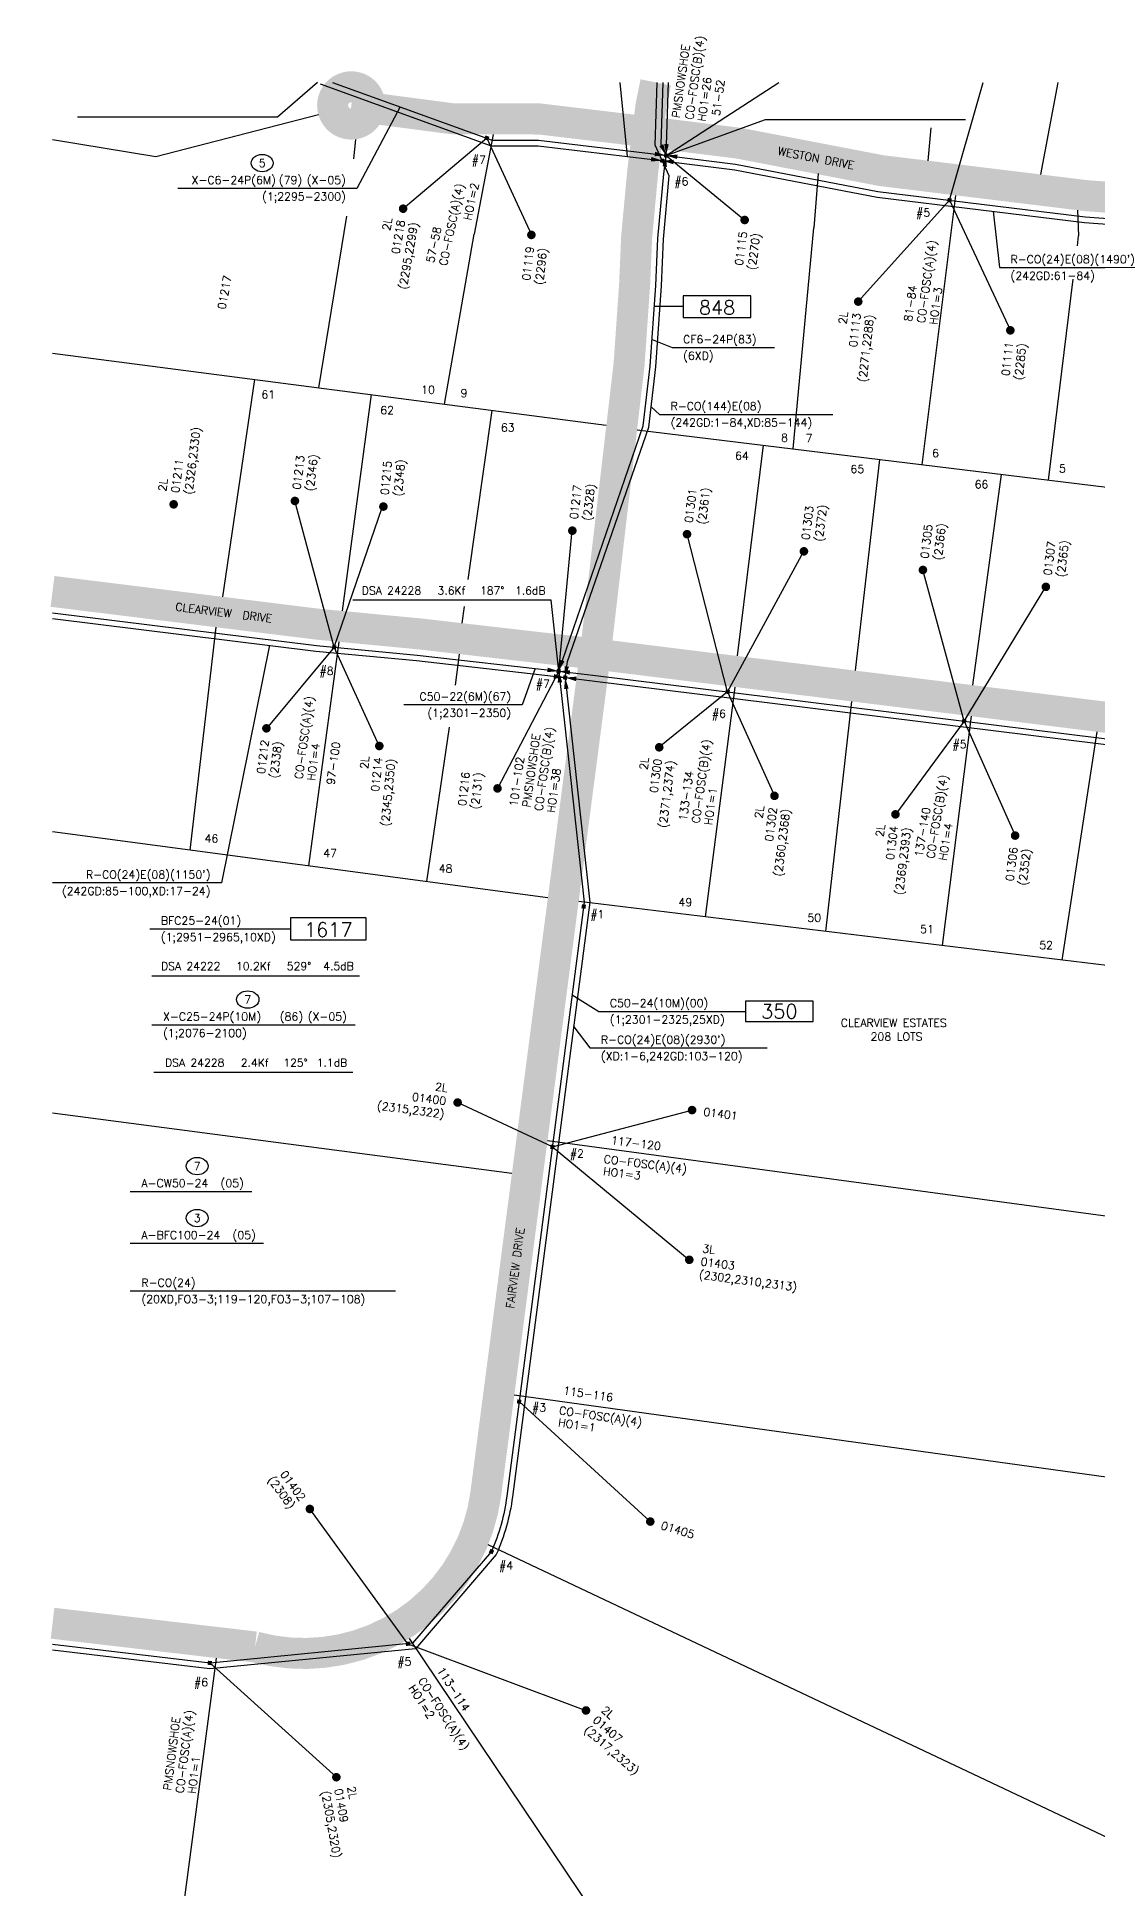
# Model space of a CAD drawing. Header units: inches. Extents: x 29 to 22121, y 36 to 12095.
# Drawn here: x 29 to 1249, y 1584 to 3715 of the extents above; entities that cross this region are included whole.
import ezdxf
from ezdxf.enums import TextEntityAlignment as Align

# ---------------------------------------------------------------- set-up
doc = ezdxf.new("R2010")
doc.units = ezdxf.units.IN
doc.header["$MEASUREMENT"] = 0
for name, color, linetype in [('CNOPP', 3, 'Continuous'), ('DSAPLNT', 92, 'Continuous'), ('ECNT', 3, 'Continuous'), ('EPLNT', 50, 'Continuous'), ('ERTE', 7, 'Continuous'), ('ETERM', 3, 'Continuous'), ('FOSCINFO', 142, 'Continuous'), ('HO', 142, 'Continuous'), ('KF24', 3, 'Continuous'), ('PCNT', 1, 'Continuous'), ('PONFOEX', 142, 'Continuous'), ('PROPERTY', 6, 'Continuous'), ('PRTE', 3, 'Continuous'), ('ROADCL', 250, 'Continuous'), ('SUBINFO', 3, 'Continuous'), ('SUBS', 7, 'Continuous'), ('TRANSTEXT', 3, 'Continuous')]:
    doc.layers.add(name, color=color, linetype=linetype)
doc.styles.add('SIMP1', font='simplex.shx', dxfattribs={"height": 102})
doc.styles.add('SIMP2', font='SIMPLEX.shx', dxfattribs={"height": 180})
doc.styles.add('SYMETEO3', font='SYMETEO.shx', dxfattribs={"height": 0.1326})
doc.linetypes.add('AERIALE', pattern='A,0.0001,["l",SYMETEO3,S=1,R=0,X=0,Y=-0.07577],-0.177,["o",SYMETEO3,S=1,R=0,X=0,Y=-0.0377],-0.177', length=0.3541)

# ---------------------------------------------------------------- blocks, each defined once
blk = doc.blocks.new('RE-WSARF')
at = {"layer": 'SUBS', "const_width": 0.045}
blk.add_lwpolyline([(0.023, 0, 1), (-0.023, 0, 1)], format="xyb", close=True, dxfattribs=at)
at = {"layer": 'CNOPP', "style": 'SIMP1', "flags": 1}
for tag, p in [('PED', (-0.123, 0.602)), ('ROUTE#', (-0.123, 0.462))]:
    blk.add_attdef(tag, p, '', height=0.085, rotation=180, dxfattribs=at)
at = {"layer": 'CNOPP', "style": 'SIMP1'}
blk.add_attdef('CUST#', (-0.123, 0.043), '', height=0.085, rotation=180, dxfattribs=at)
at = {"layer": 'ECNT', "style": 'SIMP1'}
blk.add_attdef('ECNT', (-0.123, 0.183), '', height=0.085, rotation=180, dxfattribs=at)
at = {"layer": 'PCNT', "style": 'SIMP1'}
blk.add_attdef('PCNT', (-0.123, 0.323), '', height=0.085, rotation=180, dxfattribs=at)
at = {"layer": 'SUBINFO', "style": 'SIMP1'}
blk.add_attdef('#L', (-0.123, -0.096), '', height=0.085, rotation=180, dxfattribs=at)
blk = doc.blocks.new('EDOTF')
at = {"layer": 'ETERM', "color": 3, "const_width": 0.0432}
blk.add_lwpolyline([(-0.0216, 0), (0.0216, 0)], dxfattribs=at)
blk = doc.blocks.new('ARROW')
blk.add_lwpolyline([(0, 0, 0, 0.048, 0), (0.12, 0, 0.048, 0.048, 0)], format="xyseb")
blk = doc.blocks.new('RE-WSALF')
at = {"layer": 'SUBS', "const_width": 0.045}
blk.add_lwpolyline([(-0.023, 0, 1), (0.023, 0, 1)], format="xyb", close=True, dxfattribs=at)
at = {"layer": 'CNOPP', "style": 'SIMP1'}
blk.add_attdef('CUST#', text='', height=0.085, dxfattribs=at).set_placement((-0.123, -0.043), align=Align.RIGHT)
at = {"layer": 'CNOPP', "style": 'SIMP1', "flags": 1}
for tag, p in [('ROUTE#', (-0.123, -0.462)), ('PED', (-0.123, -0.602))]:
    blk.add_attdef(tag, text='', height=0.085, dxfattribs=at).set_placement(p, align=Align.RIGHT)
at = {"layer": 'ECNT', "style": 'SIMP1'}
blk.add_attdef('ECNT', text='', height=0.085, dxfattribs=at).set_placement((-0.123, -0.183), align=Align.RIGHT)
at = {"layer": 'PCNT', "style": 'SIMP1'}
blk.add_attdef('PCNT', text='', height=0.085, dxfattribs=at).set_placement((-0.123, -0.323), align=Align.RIGHT)
at = {"layer": 'SUBINFO', "style": 'SIMP1'}
blk.add_attdef('#L', text='', height=0.085, dxfattribs=at).set_placement((-0.123, 0.096), align=Align.RIGHT)
blk = doc.blocks.new('SSID')
at = {"color": 0, "style": 'SIMP1'}
blk.add_attdef('TELCO', text='', height=0.085, dxfattribs=at).set_placement((0, 0), align=Align.MIDDLE)
at = {"color": 0, "style": 'SIMP1', "flags": 1}
blk.add_attdef('ROUTE', text='', height=0.085, dxfattribs=at).set_placement((0, 0.146), align=Align.MIDDLE_CENTER)
blk = doc.blocks.new('DSGE')
at = {"layer": 'EPLNT', "color": 3, "style": 'SIMP1'}
for tag, p in [('FACILITY', (0, 0.087)), ('COUNT', (0, -0.231)), ('EXCNT', (0, -0.087))]:
    blk.add_attdef(tag, text='', height=0.084, dxfattribs=at).set_placement(p, align=Align.MIDDLE_CENTER)
blk = doc.blocks.new('ROUTEF')
at = {"layer": 'ERTE', "style": 'SIMP2'}
blk.add_attdef('RTNO', text='', height=0.15, dxfattribs=at).set_placement((0, 0.108), align=Align.MIDDLE)
at = {"layer": 'PRTE', "style": 'SIMP1'}
blk.add_attdef('PROUTE', text='', height=0.085, dxfattribs=at).set_placement((-0.008, 0.31), align=Align.MIDDLE)
blk = doc.blocks.new('KF24')
at = {"layer": 'KF24', "color": 3, "style": 'SIMP1'}
for tag, p in [('DSA', (-1.029, 0.203)), ('CO-DSA', (-1.029, 0.06))]:
    blk.add_attdef(tag, text='', height=0.084, dxfattribs=at).set_placement(p, align=Align.CENTER)
for tag, p in [('DSAKF', (-0.149, 0.203)), ('DSARES', (0.541, 0.203)), ('DSADB', (1.281, 0.203)), ('COKF', (-0.149, 0.06)), ('CORES', (0.541, 0.06)), ('CODB', (1.281, 0.06))]:
    blk.add_attdef(tag, text='', height=0.084, dxfattribs=at).set_placement(p, align=Align.RIGHT)
blk = doc.blocks.new('DSGD')
at = {"layer": 'DSAPLNT', "color": 93, "style": 'SIMP1'}
for tag, p in [('FACILITY', (0, 0.087)), ('COUNT', (0, -0.087))]:
    blk.add_attdef(tag, text='', height=0.084, dxfattribs=at).set_placement(p, align=Align.MIDDLE_CENTER)
blk = doc.blocks.new('rtboxf')
at = {"layer": 'ERTE', "color": 7}
blk.add_lwpolyline([(-0.0875, 0), (0.0875, 0), (0.0875, 0.2), (-0.0875, 0.2)], close=True, dxfattribs=at)
blk = doc.blocks.new('DSGPONE')
at = {"layer": 'PONFOEX', "color": 143, "style": 'SIMP1'}
for tag, p in [('FACILITY', (0, 0.087)), ('COUNT', (0, -0.231)), ('EXCNT', (0, -0.087))]:
    blk.add_attdef(tag, text='', height=0.084, dxfattribs=at).set_placement(p, align=Align.MIDDLE_CENTER)
blk = doc.blocks.new('PONEdotf')
at = {"layer": 'PONFOEX', "linetype": 'Continuous', "const_width": 0.0432}
blk.add_lwpolyline([(-0.0216, 0), (0.0216, 0)], dxfattribs=at)

msp = doc.modelspace()

# ---------------------------------------------------------------- linework, layer by layer
at = {"layer": 'DSAPLNT', "color": 93, "linetype": 'Continuous'}
for points in [[(135.9, 2386.5), (275.6, 2386.5)], [(135.9, 2326.8), (289, 2326.8)]]:
    msp.add_lwpolyline(points, dxfattribs=at)
for centre in [(212.8, 2415.6), (212.8, 2355.9)]:
    msp.add_ellipse(centre, major_axis=(12.6, 0), ratio=0.792049, dxfattribs=at)
at = {"layer": 'EPLNT', "flags": 128}
for points in [[(368.5, 3662.7), (552.4, 3596.4), (605.7, 3596.2), (734.3, 3580.9), (752.4, 3578.7), (832.4, 3568.6), (996.2, 3537.1), (1234.5, 3508.1), (1375.6, 3497.7), (1529.8, 3474.3), (1643.1, 3456.4), (2236, 3396.2), (2439.3, 3280.7)], [(748.7, 3662.7), (746.3, 3591.8), (752.4, 3578.7)], [(752.4, 3578.7), (755.2, 3662.7)], [(628.8, 2985.2), (726.1, 3267.5), (734.1, 3336), (740.5, 3429.1), (742.8, 3483), (749.7, 3557.5), (752.4, 3578.7)], [(46.4, 3052.5), (350.1, 3014.8), (466, 3003.8), (628.8, 2985.2)], [(628.8, 2985.2), (668, 2980.7), (1758.1, 2845.7)]]:
    msp.add_lwpolyline(points, dxfattribs=at)
at = {"layer": 'EPLNT', "color": 3, "linetype": 'Continuous'}
for points in [[(446.3, 3634.6), (396.7, 3540.8), (190.6, 3540.8)], [(736.2, 3366.8), (759.2, 3357.6), (877, 3357.6)], [(601.7, 2988.3), (586.8, 2946.5), (450.7, 2946.5)], [(158.4, 2688.6), (320.1, 2688.6)], [(644.3, 2612.6), (674.9, 2593.7), (844, 2593.7)], [(160.8, 2578.2), (394.7, 2578.2)]]:
    msp.add_lwpolyline(points, dxfattribs=at)
at = {"layer": 'EPLNT', "flags": 128}
msp.add_lwpolyline([(628.8, 2985.2), (658.3, 2719.5), (569.1, 2035.8, -0.070449), (551.5, 1972.1), (460.7, 1866.5), (227.6, 1843.8), (46.4, 1865.1)], format="xyb", dxfattribs=at)
at = {"layer": 'EPLNT', "color": 3, "linetype": 'Continuous'}
for centre, major_axis, ratio in [((287.6, 3569.9), (12.6, 0), 0.792049), ((271, 2607.3), (12.9, 0), 0.778557)]:
    msp.add_ellipse(centre, major_axis=major_axis, ratio=ratio, dxfattribs=at)
at = {"layer": 'ERTE', "linetype": 'Continuous', "flags": 128}
for points in [[(772.2, 3392.1), (850, 3392.1), (850, 3417.3), (772.2, 3417.3)], [(320.1, 2676), (407.3, 2676), (407.3, 2701.3), (320.1, 2701.3)]]:
    msp.add_lwpolyline(points, close=True, dxfattribs=at)
msp.add_lwpolyline([(772.2, 3404.7), (738.8, 3404.7)], dxfattribs=at)
at = {"layer": 'ETERM', "linetype": 'AERIALE', "flags": 128}
for points in [[(752.4, 3578.7), (882.1, 3662.7)], [(1078.4, 3527.1), (1117.2, 3662.7)], [(546, 3598.7), (449.8, 3517.4)], [(546, 3598.7), (597.4, 3487.2)], [(752.4, 3578.7), (843, 3504.3)], [(1078.4, 3527.1), (973.5, 3410.5)], [(1078.4, 3527.1), (1148.5, 3377.4)], [(370.5, 3012.9), (325.3, 3181.1)], [(370.5, 3012.9), (425.7, 3173.6)], [(628.8, 2985.2), (644.5, 3146.9)], [(823.2, 2961.4), (776.5, 3142.8)], [(823.2, 2961.4), (911, 3123.1)], [(1095.3, 2927.8), (1047.9, 3101.7)], [(1095.3, 2927.8), (1189.4, 3082.2)], [(370.5, 3012.9), (292.5, 2919.4)], [(422.4, 2899.1), (370.5, 3012.9)], [(628.8, 2985.2), (558.4, 2850.3)], [(823.2, 2961.4), (744.5, 2897.6)], [(823.2, 2961.4), (877.1, 2841.7)], [(1095.3, 2927.8), (1016.3, 2820.4)], [(1095.3, 2927.8), (1154, 2796)], [(621.5, 2437.7), (512.5, 2488.8)], [(621.5, 2437.7), (782.2, 2480)], [(621.5, 2437.7), (779.1, 2307.8)], [(583.3, 2144.6), (734.2, 2006.6)], [(455.4, 1866), (342.5, 2021.1)], [(455.4, 1866), (660.2, 1789.2)], [(227.3, 1843.9), (373, 1712.4)]]:
    msp.add_lwpolyline(points, dxfattribs=at)
at = {"layer": 'KF24', "flags": 128}
for points in [[(351.3, 3662.7), (305.3, 3622.9), (75.2, 3622.9)], [(752.4, 3578.7), (866.8, 3620.2), (1096.9, 3620.2)], [(628.8, 2985.2), (620.1, 3066.9), (391.8, 3066.9)], [(160.8, 2634.7), (399.5, 2634.7)], [(162.8, 2523.6), (392, 2523.6)]]:
    msp.add_lwpolyline(points, dxfattribs=at)
at = {"layer": 'PONFOEX', "flags": 128}
for points in [[(354.2, 3661), (551.2, 3589.9), (605.3, 3589.7), (733.6, 3574.5), (748, 3572.7)], [(636.2, 2977.8), (638.9, 2996.5), (732.5, 3266.1), (740.5, 3335.4), (747, 3428.7), (749.3, 3482.5), (756, 3555.2), (739.8, 3590.5), (742.2, 3662.7)], [(748, 3572.7), (751.6, 3572.2), (831.3, 3562.2), (995.2, 3530.7), (1233.8, 3501.6), (1374.9, 3491.3), (1528.8, 3467.9), (1642.3, 3449.9), (2212.2, 3391.7), (2229.5, 3396.9)], [(46.4, 3045.9), (349.4, 3008.4), (465.3, 2997.4), (636.2, 2977.8)], [(636.2, 2977.8), (667.2, 2974.2), (1757.3, 2839.2), (1783.4, 2836), (2010.3, 2809.6), (1986.6, 2782.3)]]:
    msp.add_lwpolyline(points, dxfattribs=at)
at = {"layer": 'PONFOEX', "color": 143, "linetype": 'Continuous'}
for points in [[(708, 3577.5), (699.7, 3662.7)], [(1128.7, 3514.4), (1135.9, 3449.7), (1309.9, 3449.7)], [(735.2, 3289.5), (744.8, 3280.7), (944.2, 3280.7)], [(296.1, 3015), (240.9, 2741.6), (46.4, 2741.6)], [(646.1, 2575.8), (664.6, 2551.6), (868.8, 2551.6)], [(135.9, 2272), (440.9, 2272)]]:
    msp.add_lwpolyline(points, dxfattribs=at)
at = {"layer": 'PONFOEX', "flags": 128}
msp.add_lwpolyline([(636.2, 2977.8), (664.8, 2719.4), (575.6, 2035, -0.071473), (557, 1968.6), (463.9, 1860.3), (227.5, 1837.3), (46.4, 1858.6)], format="xyb", dxfattribs=at)
at = {"layer": 'PROPERTY', "flags": 128}
for points in [[(1203.1, 3662.7), (1183.3, 3556.9)], [(46.4, 3597.1), (165.1, 3577.5), (352.3, 3625.6)], [(553.6, 3602.9), (531.6, 3487.9)], [(1053.8, 3572.6), (1057.4, 3610.5)], [(395.1, 3597.2), (392.6, 3574.9)], [(927.3, 3557.8), (922.4, 3495.3)], [(1047.1, 3222.7), (1085.9, 3532.7)], [(352.7, 3311.3), (384.9, 3508.9)], [(898.5, 3240.9), (922.4, 3495.3)], [(1225.7, 3515.7), (1227.1, 3486.2)], [(497.3, 3292.4), (531.6, 3487.9)], [(1225.7, 3474.7), (1227.1, 3486.2)], [(1192.5, 3205), (1220.9, 3436.3)], [(46.4, 3351.3), (683.6, 3268.1)], [(278.8, 3321), (242.1, 3070.8)], [(413.1, 3303.4), (379.7, 3054.5)], [(551.9, 3285.3), (524.4, 3090.6)], [(719, 3262.8), (2258.5, 3074.8)], [(863.9, 3245.1), (834, 3002.7)], [(997.8, 3228.7), (969.8, 2985.9)], [(1138, 3211.6), (1105, 2969.1)], [(520.1, 3059.8), (517.4, 3040.5)], [(224.3, 2946.9), (234.7, 3035.7)], [(341.4, 2761.2), (376.4, 3018.9)], [(510.1, 2969.2), (514.8, 3004.8)], [(797.7, 2702.6), (831.8, 2966.9)], [(204.6, 2779.4), (224.3, 2946.9)], [(936.3, 2685.7), (966.2, 2950.3)], [(477.2, 2743.1), (503.1, 2920.6)], [(1070.3, 2669.4), (1103.8, 2933.3)], [(1208.2, 2652.7), (1248.3, 2915.4)], [(616.3, 2724.5), (46.4, 2800.5)], [(46.4, 2477), (575, 2407.6)], [(1463, 2330.4), (615.9, 2444.7)], [(1424.8, 2034.8), (577.7, 2152)], [(1367.5, 1592), (547.6, 1979.7)]]:
    msp.add_lwpolyline(points, dxfattribs=at)
at = {"layer": 'PROPERTY'}
for points in [[(1359.6, 1530.8), (1500.1, 2617.2), (651.8, 2720.3)], [(686.5, 1530.8), (457, 1871.9)], [(193, 1530.8), (235.1, 1849.5)]]:
    msp.add_lwpolyline(points, dxfattribs=at)
at = {"layer": 'ROADCL', "const_width": 35.7, "flags": 128}
for points in [[(740.5, 3662.7), (735.1, 3636.4), (725.5, 3560.1), (718.5, 3484.6), (716.2, 3430.5), (709.8, 3338.2), (670.9, 3004.9), (545, 2038.9, -0.455106), (279.4, 1862.3), (46.4, 1889.6)], [(390.2, 3636.2), (506.4, 3620.9), (607.2, 3620.6), (737.3, 3605.1), (836.2, 3592.7), (1000, 3561.2), (1236.8, 3532.3), (1378.3, 3522), (1533.5, 3498.4), (1646.3, 3480.6), (2057.1, 3438.9, -0.068649), (2168.3, 3402.2), (2265.2, 3354.7, 0.067788), (2337.2, 3328.2), (2499.1, 3302.5), (2850.7, 3248), (3052.8, 3225.5)]]:
    msp.add_lwpolyline(points, format="xyb", dxfattribs=at)
at = {"layer": 'ROADCL', "const_width": 35.7}
msp.add_lwpolyline([(368.7, 3636.2, 1), (411.6, 3636.2, 1)], format="xyb", close=True, dxfattribs=at)
at = {"layer": 'ROADCL', "const_width": 35.7, "flags": 128}
msp.add_lwpolyline([(46.4, 3077), (352.8, 3039.1), (468.5, 3028.1), (670.9, 3004.9), (1787.1, 2866.7), (2416.2, 2793.3)], dxfattribs=at)

# ---------------------------------------------------------------- block references
at = {"layer": 'DSAPLNT', "color": 93, "linetype": 'Continuous'}
ref = msp.add_blockref('DSGD', (135.9, 2386.5), dxfattribs=dict(at, xscale=108.3172554992398, yscale=108.3172554992398, zscale=108.3172554992398))
ref.add_attrib('FACILITY', 'A-CW50-24', (148.7, 2391.4), dxfattribs={"color": 93, "height": 9.21, "style": 'SIMP1'})
ref.add_attrib('SEQUENCE', '7', dxfattribs={"color": 93, "height": 9.21, "style": 'SIMP1'}).set_placement((212.8, 2415.6), align=Align.MIDDLE_CENTER)
ref.add_attrib('Y-P', '(05)', (239.7, 2391.4), dxfattribs={"color": 93, "height": 9.21, "style": 'SIMP1'})
ref = msp.add_blockref('DSGD', (135.9, 2326.8), dxfattribs=dict(at, xscale=108.3172554992398, yscale=108.3172554992398, zscale=108.3172554992398))
ref.add_attrib('FACILITY', 'A-BFC100-24', (148.7, 2331.7), dxfattribs={"color": 93, "height": 9.207, "style": 'SIMP1'})
ref.add_attrib('SEQUENCE', '3', dxfattribs={"color": 93, "height": 9.21, "style": 'SIMP1'}).set_placement((212.8, 2355.9), align=Align.MIDDLE_CENTER)
ref.add_attrib('Y-P', '(05)', (253.5, 2331.7), dxfattribs={"color": 93, "height": 9.21, "style": 'SIMP1'})
at = {"layer": 'EPLNT'}
for p, xscale, yscale, zscale, rotation in [((752.4, 3578.7), 108.3172554992389, 108.3172554992389, 108.3172554992389, 172.815735457908), ((752.4, 3578.7), 108.3172554992368, 108.3172554992368, 108.3172554992368, 114.7638280096687), ((752.4, 3578.7), 108.3172554992366, 108.3172554992366, 108.3172554992366, 262.8382825538516), ((752.4, 3578.7), 108.3172554992392, 108.3172554992392, 108.3172554992392, 352.8157192373507), ((752.4, 3578.7), 108.3172554992363, 108.3172554992363, 108.3172554992363, 88.09593915009114), ((628.8, 2985.2), 108.3172554992394, 108.3172554992394, 108.3172554992394, 173.4607404912828), ((628.8, 2985.2), 108.3172554992425, 108.3172554992425, 108.3172554992425, 70.93388804305431), ((628.8, 2985.2), 108.3172554992403, 108.3172554992403, 108.3172554992403, 353.4607403588815), ((628.8, 2985.2), 108.317255499244, 108.317255499244, 108.317255499244, 276.3233574837163)]:
    msp.add_blockref('ARROW', p, dxfattribs=dict(at, xscale=xscale, yscale=yscale, zscale=zscale, rotation=rotation))
at = {"layer": 'EPLNT', "color": 3, "linetype": 'Continuous'}
ref = msp.add_blockref('DSGE', (396.7, 3540.8), dxfattribs=dict(at, xscale=108.3172554992398, yscale=108.3172554992398, zscale=108.3172554992398))
ref.add_attrib('FACILITY', 'X-C6-24P(6M)', dxfattribs={"color": 3, "linetype": 'Continuous', "height": 9.207, "style": 'SIMP1'}).set_placement((303.5, 3545.7), align=Align.RIGHT)
ref.add_attrib('EXCNT', '(1;2295-2300)', dxfattribs={"color": 3, "linetype": 'Continuous', "height": 9.207, "style": 'SIMP1'}).set_placement((383.9, 3526.8), align=Align.RIGHT)
ref.add_attrib('SEQUENCE', '5', dxfattribs={"color": 3, "linetype": 'Continuous', "height": 9.21, "style": 'SIMP1'}).set_placement((287.6, 3569.9), align=Align.MIDDLE_CENTER)
ref.add_attrib('Y-P', '(79)', dxfattribs={"color": 3, "linetype": 'Continuous', "height": 9.21, "style": 'SIMP1'}).set_placement((333.7, 3545.7), align=Align.RIGHT)
ref.add_attrib('Y-R', '(X-05)', dxfattribs={"color": 3, "linetype": 'Continuous', "height": 9.21, "style": 'SIMP1'}).set_placement((383.9, 3545.7), align=Align.RIGHT)
ref = msp.add_blockref('DSGE', (759.2, 3357.6), dxfattribs=dict(at, xscale=108.3172554992398, yscale=108.3172554992398, zscale=108.3172554992398))
ref.add_attrib('FACILITY', 'CF6-24P(83)', (772, 3362.5), dxfattribs={"color": 3, "height": 9.207, "style": 'SIMP1'})
ref.add_attrib('EXCNT', '(6XD)', (772, 3343.6), dxfattribs={"color": 3, "height": 9.21, "style": 'SIMP1'})
ref = msp.add_blockref('DSGE', (586.8, 2946.5), dxfattribs=dict(at, xscale=108.3172554992398, yscale=108.3172554992398, zscale=108.3172554992398))
ref.add_attrib('FACILITY', 'C50-22(6M)(67)', dxfattribs={"color": 3, "height": 9.207, "style": 'SIMP1'}).set_placement((574, 2951.4), align=Align.RIGHT)
ref.add_attrib('EXCNT', '(1;2301-2350)', dxfattribs={"color": 3, "height": 9.207, "style": 'SIMP1'}).set_placement((574, 2932.5), align=Align.RIGHT)
ref = msp.add_blockref('DSGE', (158.4, 2688.6), dxfattribs=dict(at, xscale=108.3172554992398, yscale=108.3172554992398, zscale=108.3172554992398))
ref.add_attrib('FACILITY', 'BFC25-24(01)', (171.1, 2693.5), dxfattribs={"color": 3, "height": 9.207, "style": 'SIMP1'})
ref.add_attrib('EXCNT', '(1;2951-2965,10XD)', (171.1, 2674.6), dxfattribs={"color": 3, "height": 9.207, "style": 'SIMP1'})
ref = msp.add_blockref('DSGE', (160.8, 2578.2), dxfattribs=dict(at, xscale=108.3172554992398, yscale=108.3172554992398, zscale=108.3172554992398))
ref.add_attrib('FACILITY', 'X-C25-24P(10M)', (173.6, 2583.1), dxfattribs={"color": 3, "height": 9.207, "style": 'SIMP1'})
ref.add_attrib('EXCNT', '(1;2076-2100)', (173.6, 2564.2), dxfattribs={"color": 3, "height": 9.207, "style": 'SIMP1'})
ref.add_attrib('SEQUENCE', '7', dxfattribs={"color": 3, "height": 9.21, "style": 'SIMP1'}).set_placement((271, 2607.3), align=Align.MIDDLE_CENTER)
ref.add_attrib('Y-P', '(86)', (307.9, 2583.1), dxfattribs={"color": 3, "height": 9.21, "style": 'SIMP1'})
ref.add_attrib('Y-R', '(X-05)', (340.1, 2583.1), dxfattribs={"color": 3, "height": 9.21, "style": 'SIMP1'})
ref = msp.add_blockref('DSGE', (674.9, 2593.7), dxfattribs=dict(at, xscale=108.3172554992398, yscale=108.3172554992398, zscale=108.3172554992398))
ref.add_attrib('FACILITY', 'C50-24(10M)(00)', (687.7, 2598.6), dxfattribs={"color": 3, "linetype": 'Continuous', "height": 9.207, "style": 'SIMP1'})
ref.add_attrib('EXCNT', '(1;2301-2325,25XD)', (687.7, 2579.7), dxfattribs={"color": 3, "linetype": 'Continuous', "height": 9.207, "style": 'SIMP1'})
at = {"layer": 'ERTE', "linetype": 'Continuous', "xscale": 108.3172554992398, "yscale": 108.3172554992398, "zscale": 108.3172554992398}
for p, values in [((811.1, 3392.1), {'RTNO': '848'}), ((363.7, 2676), {'RTNO': '1617'}), ((882.7, 2582), {'RTNO': '350'})]:
    msp.add_blockref('ROUTEF', p, dxfattribs=at).add_auto_attribs(values)
at = {"layer": 'ERTE', "linetype": 'Continuous', "xscale": 442.8264268939508, "yscale": 117.3444155686402, "zscale": 442.8264268939508}
msp.add_blockref('rtboxf', (882.7, 2582), dxfattribs=at)
at = {"layer": 'ETERM'}
for p, xscale, yscale, zscale, rotation in [((546, 3598.7), 108.3172554992404, 108.3172554992404, 108.3172554992404, 340.1713455928017), ((752.4, 3578.7), 108.3172554992398, 108.3172554992398, 108.3172554992398, 352.8157210567155), ((1078.4, 3527.1), 108.3172554992405, 108.3172554992405, 108.3172554992405, 353.0502702490618), ((370.5, 3012.9), 108.3172554992392, 108.3172554992392, 108.3172554992392, 354.5638861747764), ((628.8, 2985.2), 108.3172554992404, 108.3172554992404, 108.3172554992404, 353.4607388206132), ((823.2, 2961.4), 108.3172554992399, 108.3172554992399, 108.3172554992399, 352.9422837344252), ((1095.3, 2927.8), 108.3172554992403, 108.3172554992403, 108.3172554992403, 352.9422837357862), ((657.6, 2714.3), 108.3172554992396, 108.3172554992396, 108.3172554992396, 262.5727122500294), ((621.5, 2437.7), 108.3172554992391, 108.3172554992391, 108.3172554992391, 262.5727122491283), ((583.3, 2144.6), 108.3172554992409, 108.3172554992409, 108.3172554992409, 262.5727122491642), ((551.5, 1972.1), 108.3172554992432, 108.3172554992432, 108.3172554992432, 245.2734897803396), ((455.4, 1866), 108.3172554992406, 108.3172554992406, 108.3172554992406, 5.55740668066217), ((227.3, 1843.9), 108.3172554992394, 108.3172554992394, 108.3172554992394, 173.307388321272)]:
    msp.add_blockref('EDOTF', p, dxfattribs=dict(at, xscale=xscale, yscale=yscale, zscale=zscale, rotation=rotation))
at = {"layer": 'ETERM', "xscale": 108.3172554992398, "yscale": 108.3172554992398, "zscale": 108.3172554992398}
for p, values in [((536.9, 3572.9), {'TELCO': '#7'}), ((770, 3548.2), {'TELCO': '#6'}), ((1048.2, 3512.2), {'TELCO': '#5'}), ((361.7, 2984.9), {'TELCO': '#8'}), ((610.6, 2969.9), {'TELCO': '#7'}), ((813.2, 2935.6), {'TELCO': '#6'}), ((1090.1, 2900.5), {'TELCO': '#5'}), ((673.3, 2704.8), {'TELCO': '#1'}), ((649.8, 2429.4), {'TELCO': '#2'}), ((606.2, 2137.3), {'TELCO': '#3'}), ((568.3, 1955.3), {'TELCO': '#4'}), ((451.3, 1844.8), {'TELCO': '#5'}), ((217.3, 1821.1), {'TELCO': '#6'})]:
    msp.add_blockref('SSID', p, dxfattribs=at).add_auto_attribs(values)
at = {"layer": 'KF24'}
ref = msp.add_blockref('KF24', (506, 3066.9), dxfattribs=dict(at, xscale=108.3172554992398, yscale=108.3172554992398, zscale=108.3172554992398))
ref.add_attrib('CODB', '1.6dB', dxfattribs={"color": 3, "height": 9.1, "style": 'SIMP1'}).set_placement((613.6, 3073.4), align=Align.RIGHT)
ref.add_attrib('CORES', '187%%127', dxfattribs={"color": 3, "height": 9.1, "style": 'SIMP1'}).set_placement((566.4, 3073.4), align=Align.RIGHT)
ref.add_attrib('CO-DSA', 'DSA 24228', dxfattribs={"color": 3, "height": 9.1, "style": 'SIMP1'}).set_placement((436.4, 3073.4), align=Align.CENTER)
ref.add_attrib('COKF', '3.6Kf', dxfattribs={"color": 3, "height": 9.1, "style": 'SIMP1'}).set_placement((521.8, 3073.4), align=Align.RIGHT)
ref = msp.add_blockref('KF24', (280.2, 2634.7), dxfattribs=dict(at, xscale=108.3172554992398, yscale=108.3172554992398, zscale=108.3172554992398))
ref.add_attrib('CODB', '4.5dB', dxfattribs={"color": 3, "height": 9.1, "style": 'SIMP1'}).set_placement((393, 2641.2), align=Align.RIGHT)
ref.add_attrib('CORES', '529%%127', dxfattribs={"color": 3, "height": 9.1, "style": 'SIMP1'}).set_placement((344.1, 2641.2), align=Align.RIGHT)
ref.add_attrib('CO-DSA', 'DSA 24222', dxfattribs={"color": 3, "height": 9.1, "style": 'SIMP1'}).set_placement((205.4, 2641.2), align=Align.CENTER)
ref.add_attrib('COKF', '10.2Kf', dxfattribs={"color": 3, "height": 9.1, "style": 'SIMP1'}).set_placement((297.7, 2641.2), align=Align.RIGHT)
ref = msp.add_blockref('KF24', (278.7, 2523.6), dxfattribs=dict(at, xscale=108.3172554992398, yscale=108.3172554992398, zscale=108.3172554992398))
ref.add_attrib('CODB', '1.1dB', dxfattribs={"color": 3, "height": 9.1, "style": 'SIMP1'}).set_placement((385.5, 2530.1), align=Align.RIGHT)
ref.add_attrib('CORES', '125%%127', dxfattribs={"color": 3, "height": 9.1, "style": 'SIMP1'}).set_placement((340, 2530.1), align=Align.RIGHT)
ref.add_attrib('CO-DSA', 'DSA 24228', dxfattribs={"color": 3, "height": 9.1, "style": 'SIMP1'}).set_placement((210, 2530.1), align=Align.CENTER)
ref.add_attrib('COKF', '2.4Kf', dxfattribs={"color": 3, "height": 9.1, "style": 'SIMP1'}).set_placement((295.4, 2530.1), align=Align.RIGHT)
at = {"layer": 'PONFOEX'}
for name, p, xscale, yscale, zscale, rotation in [('ARROW', (748, 3572.7), 108.3172554992399, 108.3172554992399, 108.3172554992399, 172.8157339172184), ('PONEdotf', (748, 3572.7), 108.3172554992394, 108.3172554992394, 108.3172554992394, 172.2159787588264), ('ARROW', (748, 3572.7), 108.3172554992387, 108.3172554992387, 108.3172554992387, 352.8157338999013), ('ARROW', (636.2, 2977.8), 108.3172554992436, 108.3172554992436, 108.3172554992436, 81.66294607841765), ('ARROW', (636.2, 2977.8), 108.3172554992399, 108.3172554992399, 108.3172554992399, 173.4607400717048), ('ARROW', (636.2, 2977.8), 108.3172554992353, 108.3172554992353, 108.3172554992353, 276.3233587808812), ('ARROW', (636.2, 2977.8), 108.3172554992401, 108.3172554992401, 108.3172554992401, 353.4607361039579)]:
    msp.add_blockref(name, p, dxfattribs=dict(at, xscale=xscale, yscale=yscale, zscale=zscale, rotation=rotation))
at = {"layer": 'PONFOEX', "color": 143, "linetype": 'Continuous'}
ref = msp.add_blockref('DSGPONE', (1135.9, 3449.7), dxfattribs=dict(at, xscale=108.3172554992398, yscale=108.3172554992398, zscale=108.3172554992398))
ref.add_attrib('FACILITY', "R-CO(24)E(08)(1490')", (1148.7, 3454.6), dxfattribs={"color": 143, "height": 9.207, "style": 'SIMP1'})
ref.add_attrib('EXCNT', '(242GD:61-84)', (1148.7, 3435.7), dxfattribs={"color": 143, "height": 9.207, "style": 'SIMP1'})
ref = msp.add_blockref('DSGPONE', (744.8, 3280.7), dxfattribs=dict(at, xscale=108.3172554992398, yscale=108.3172554992398, zscale=108.3172554992398))
ref.add_attrib('FACILITY', 'R-CO(144)E(08)', (757.6, 3285.6), dxfattribs={"color": 143, "height": 9.207, "style": 'SIMP1'})
ref.add_attrib('EXCNT', '(242GD:1-84,XD:85-144)', (757.6, 3266.7), dxfattribs={"color": 143, "height": 9.207, "style": 'SIMP1'})
at = {"layer": 'PONFOEX', "linetype": 'Continuous', "xscale": 108.3172554992398, "yscale": 108.3172554992398, "zscale": 108.3172554992398, "rotation": 173.4607388176143}
msp.add_blockref('PONEdotf', (636.2, 2977.8), dxfattribs=at)
at = {"layer": 'PONFOEX', "color": 143, "linetype": 'Continuous'}
ref = msp.add_blockref('DSGPONE', (240.9, 2741.6), dxfattribs=dict(at, xscale=108.3172554992398, yscale=108.3172554992398, zscale=108.3172554992398))
ref.add_attrib('FACILITY', "R-CO(24)E(08)(1150')", dxfattribs={"color": 143, "linetype": 'Continuous', "height": 9.207, "style": 'SIMP1'}).set_placement((228.1, 2746.5), align=Align.RIGHT)
ref.add_attrib('EXCNT', '(242GD:85-100,XD:17-24)', dxfattribs={"color": 143, "linetype": 'Continuous', "height": 9.207, "style": 'SIMP1'}).set_placement((228.1, 2727.6), align=Align.RIGHT)
ref = msp.add_blockref('DSGPONE', (664.6, 2551.6), dxfattribs=dict(at, xscale=108.3172554992398, yscale=108.3172554992398, zscale=108.3172554992398))
ref.add_attrib('FACILITY', "R-CO(24)E(08)(2930')", (677.4, 2556.5), dxfattribs={"color": 143, "linetype": 'Continuous', "height": 9.207, "style": 'SIMP1'})
ref.add_attrib('EXCNT', '(XD:1-6,242GD:103-120)', (677.4, 2537.6), dxfattribs={"color": 143, "linetype": 'Continuous', "height": 9.207, "style": 'SIMP1'})
ref = msp.add_blockref('DSGPONE', (135.9, 2272), dxfattribs=dict(at, xscale=108.3172554992398, yscale=108.3172554992398, zscale=108.3172554992398))
ref.add_attrib('FACILITY', 'R-CO(24)', (148.7, 2276.9), dxfattribs={"color": 143, "linetype": 'Continuous', "height": 9.21, "style": 'SIMP1'})
ref.add_attrib('EXCNT', '(20XD,FO3-3;119-120,FO3-3;107-108)', (148.7, 2258), dxfattribs={"color": 143, "linetype": 'Continuous', "height": 9.207, "style": 'SIMP1'})
at = {"layer": 'SUBS'}
for name, p, xscale, yscale, zscale, rotation, values in [('RE-WSALF', (449.8, 3517.4), 108.3172554992357, 108.3172554992357, 108.3172554992357, 80.1262304254671, {'CUST#': '01218', 'ECNT': '(2295,2299)', '#L': '2L'}), ('RE-WSALF', (842.8, 3504.4), 108.3172554992357, 108.3172554992357, 108.3172554992357, 82.56254116379519, {'CUST#': '01115', 'ECNT': '(2270)'}), ('RE-WSALF', (597.4, 3487.2), 108.3172554992432, 108.3172554992432, 108.3172554992432, 83.23281953323134, {'CUST#': '01119', 'ECNT': '(2296)'}), ('RE-WSALF', (973.5, 3410.5), 108.3172554992363, 108.3172554992363, 108.3172554992363, 83.34014596556403, {'CUST#': '01113', 'ECNT': '(2271,2288)', '#L': '2L'}), ('RE-WSALF', (1148.5, 3377.4), 108.3172554992357, 108.3172554992357, 108.3172554992357, 83.84835288697961, {'CUST#': '01111', 'ECNT': '(2285)'}), ('RE-WSARF', (185.8, 3177.2), 108.3172554992369, 108.3172554992369, 108.3172554992369, 262.9413942608981, {'CUST#': '01211', 'ECNT': '(2326,2330)', '#L': '2L'}), ('RE-WSARF', (325.3, 3181.1), 108.317255499236, 108.317255499236, 108.317255499236, 262.9413942609023, {'CUST#': '01213', 'ECNT': '(2346)'}), ('RE-WSARF', (427.1, 3174.6), 108.3172554992448, 108.3172554992448, 108.3172554992448, 264.5638861688407, {'CUST#': '01215', 'ECNT': '(2348)'}), ('RE-WSARF', (644.5, 3146.9), 108.3172554992366, 108.3172554992366, 108.3172554992366, 263.4607388181967, {'CUST#': '01217', 'ECNT': '(2328)'}), ('RE-WSARF', (776.5, 3142.8), 108.3172554992365, 108.3172554992365, 108.3172554992365, 262.9422837342303, {'CUST#': '01301', 'ECNT': '(2361)'}), ('RE-WSARF', (911, 3123.1), 108.317255499238, 108.317255499238, 108.317255499238, 262.9422837342241, {'CUST#': '01303', 'ECNT': '(2372)'}), ('RE-WSARF', (1047.9, 3101.7), 108.3172554992423, 108.3172554992423, 108.3172554992423, 262.942283734251, {'CUST#': '01305', 'ECNT': '(2366)'}), ('RE-WSARF', (1189.4, 3082.2), 108.3172554992412, 108.3172554992412, 108.3172554992412, 262.9422837342104, {'CUST#': '01307', 'ECNT': '(2365)'}), ('RE-WSALF', (292.5, 2919.4), 108.3172554992431, 108.3172554992431, 108.3172554992431, 82.9413942609622, {'CUST#': '01212', 'ECNT': '(2338)'}), ('RE-WSALF', (422.4, 2899.1), 108.3172554992377, 108.3172554992377, 108.3172554992377, 84.5638861689395, {'CUST#': '01214', 'ECNT': '(2345,2350)', '#L': '2L'}), ('RE-WSALF', (744.5, 2897.6), 108.3172554992353, 108.3172554992353, 108.3172554992353, 82.9422837342807, {'CUST#': '01300', 'ECNT': '(2371,2374)', '#L': '2L'}), ('RE-WSALF', (877.1, 2841.7), 108.317255499238, 108.317255499238, 108.317255499238, 82.94228373422418, {'CUST#': '01302', 'ECNT': '(2360,2368)', '#L': '2L'}), ('RE-WSALF', (1016.3, 2820.4), 108.3172554992351, 108.3172554992351, 108.3172554992351, 82.94228373423657, {'CUST#': '01304', 'ECNT': '(2369,2393)', '#L': '2L'}), ('RE-WSALF', (1154, 2796), 108.3172554992448, 108.3172554992448, 108.3172554992448, 82.94228373428551, {'CUST#': '01306', 'ECNT': '(2352)'}), ('RE-WSALF', (512.5, 2488.8), 108.317255499239, 108.317255499239, 108.317255499239, 352.5727122484948, {'CUST#': '01400', 'ECNT': '(2315,2322)', '#L': '2L'}), ('RE-WSARF', (782.3, 2480.1), 108.3172554992397, 108.3172554992397, 108.3172554992397, 172.5727122486743, {'CUST#': '01401'}), ('RE-WSARF', (779.1, 2307.8), 108.3172554992397, 108.3172554992397, 108.3172554992397, 172.5727122486743, {'CUST#': '01403', 'ECNT': '(2302,2310,2313)', '#L': '3L'}), ('RE-WSALF', (342.5, 2021.1), 108.317255499241, 108.317255499241, 108.317255499241, 305.9224539967845, {'CUST#': '01402', 'ECNT': '(2308)'}), ('RE-WSARF', (660.2, 1789.2), 108.3172554992389, 108.3172554992389, 108.3172554992389, 139.051611873676, {'CUST#': '01407', 'ECNT': '(2317,2323)', '#L': '2L'}), ('RE-WSARF', (373, 1712.4), 108.3172554992404, 108.3172554992404, 108.3172554992404, 100.0771840997759, {'CUST#': '01409', 'ECNT': '(2305,2320)', '#L': '2L'})]:
    msp.add_blockref(name, p, dxfattribs=dict(at, xscale=xscale, yscale=yscale, zscale=zscale, rotation=rotation)).add_auto_attribs(values)
ref = msp.add_blockref('RE-WSALF', (558.4, 2850.3), dxfattribs=dict(at, xscale=108.31725549924, yscale=108.31725549924, zscale=108.31725549924, rotation=83.46073881813253))
ref.add_attrib('CUST#', '01216', dxfattribs={"layer": 'CNOPP', "height": 9.21, "rotation": 83.4607, "style": 'SIMP1'}).set_placement((526.6, 2868.7), align=Align.RIGHT)
ref.add_attrib('ECNT', '(2131)', dxfattribs={"layer": 'ECNT', "height": 9.21, "rotation": 83.4607, "style": 'SIMP1'}).set_placement((541.5, 2868.1), align=Align.RIGHT)
at = {"layer": 'SUBS', "color": 13, "xscale": 108.3172554991504, "yscale": 108.3172554991504, "zscale": 108.3172554991504, "rotation": 163.2341488712688}
msp.add_blockref('RE-WSARF', (734.2, 2006.6), dxfattribs=at).add_auto_attribs({'CUST#': '01405'})

# ---------------------------------------------------------------- texts
at = {"layer": 'ETERM', "color": 3, "linetype": 'Continuous', "style": 'SIMP1'}
for s, p in [('CLEARVIEW ESTATES', (953.4, 2575.9)), ('     208 LOTS', (953.4, 2560.1))]:
    msp.add_text(s, height=9.207, dxfattribs=at).set_placement(p)
at = {"layer": 'FOSCINFO', "style": 'SIMP1'}
for s, height, rotation, p in [('CO-FOSC(B)(4)', 9.207, 82.1004, (783.5, 3619.3)), ('PMSNOWSHOE', 9.21, 82.1004, (768.1, 3621.3)), ('51-52', 9.21, 82.1004, (814.1, 3623.7)), ('CO-FOSC(A)(4)', 9.207, 78.0602, (500.1, 3451)), ('57-58', 9.21, 78.0602, (485.3, 3454.5)), ('CO-FOSC(A)(4)', 9.207, 82.1004, (1050.1, 3385.2)), ('81-84', 9.21, 82.1004, (1035.2, 3387)), ('CO-FOSC(A)(4)', 9.207, 82.1366, (333.9, 2860.4)), ('97-100', 9.21, 82.1366, (370.7, 2854)), ('PMSNOWSHOE', 9.21, 82.1366, (596, 2828)), ('CO-FOSC(B)(4)', 9.207, 82.1366, (610.1, 2823.8)), ('CO-FOSC(B)(4)', 9.207, 82.1366, (790.9, 2809.5)), ('101-102', 9.21, 82.1366, (581.2, 2828.9)), ('133-134', 9.21, 82.1366, (776.1, 2812.5)), ('CO-FOSC(B)(4)', 9.207, 80.6694, (1060.9, 2769)), ('137-140', 9.21, 80.6694, (1047.4, 2770.8)), ('117-120', 9.21, 352.8641, (688.6, 2441)), ('CO-FOSC(A)(4)', 9.207, 352.8641, (680.2, 2419.4)), ('115-116', 9.21, 351.5536, (633.6, 2153.1)), ('CO-FOSC(A)(4)', 9.207, 351.5536, (628.8, 2130.2)), ('113-114', 9.21, 302.7411, (488.3, 1835.6)), ('CO-FOSC(A)(4)', 9.207, 302.7411, (466.6, 1823.6)), ('PMSNOWSHOE', 9.21, 82.9553, (182.9, 1696.7)), ('CO-FOSC(A)(4)', 9.207, 82.9553, (197.2, 1693.5))]:
    msp.add_text(s, height=height, rotation=rotation, dxfattribs=at).set_placement(p)
at = {"layer": 'HO', "style": 'SIMP1'}
for s, rotation, p in [('HO1=26', 82.1004, (797.7, 3617.3)), ('HO1=2', 78.0602, (528.1, 3503.5)), ('HO1=3', 82.1004, (1064.3, 3383.3)), ('HO1=4', 82.1366, (348.2, 2858.5)), ('HO1=38', 82.1366, (624.3, 2821.8)), ('HO1=1', 82.1366, (805.2, 2807.5)), ('HO1=4', 80.6694, (1075.1, 2766.7)), ('HO1=3', 352.8641, (679.5, 2405.4)), ('HO1=1', 351.5536, (627.7, 2116.3)), ('HO1=2', 302.7411, (455.5, 1815.2)), ('HO1=1', 82.9553, (211.1, 1692.8))]:
    msp.add_text(s, height=9.21, rotation=rotation, dxfattribs=at).set_placement(p)
at = {"layer": 'PROPERTY', "style": 'SIMP1'}
for s, p in [('61', (294.6, 3303.6)), ('10', (478.5, 3309)), ('9', (519.9, 3305.2)), ('62', (431.4, 3285.5)), ('63', (570.2, 3265.5)), ('8', (888.6, 3253.8)), ('7', (916.9, 3253.3)), ('6', (1062.5, 3236.2)), ('64', (839.6, 3233.1)), ('65', (972.4, 3217.8)), ('5', (1208.4, 3218.4)), ('66', (1115.3, 3200.2)), ('46', (229.3, 2792.6)), ('47', (365.8, 2775.6)), ('48', (498.7, 2758)), ('49', (774.5, 2719.3)), ('50', (922.9, 2701.4)), ('51', (1052.6, 2688.4)), ('52', (1189.7, 2669.9))]:
    msp.add_text(s, height=9.21, dxfattribs=at).set_placement(p, align=Align.MIDDLE)
at = {"layer": 'SUBS', "color": 3, "style": 'SIMP1'}
msp.add_text('01217', height=9.21, rotation=79.7788, dxfattribs=at).set_placement((245.3, 3400.9))
at = {"layer": 'TRANSTEXT', "style": 'SIMP1'}
for s, rotation, p in [('WESTON DRIVE', 349.1205, (925, 3575.6)), ('CLEARVIEW  DRIVE', 352.9441, (243.5, 3052.6)), ('FAIRVIEW DRIVE', 82.5742, (578.8, 2298.3))]:
    msp.add_text(s, height=9.207, rotation=rotation, dxfattribs=at).set_placement(p, align=Align.MIDDLE_CENTER)

doc.saveas('drawing.dxf')
